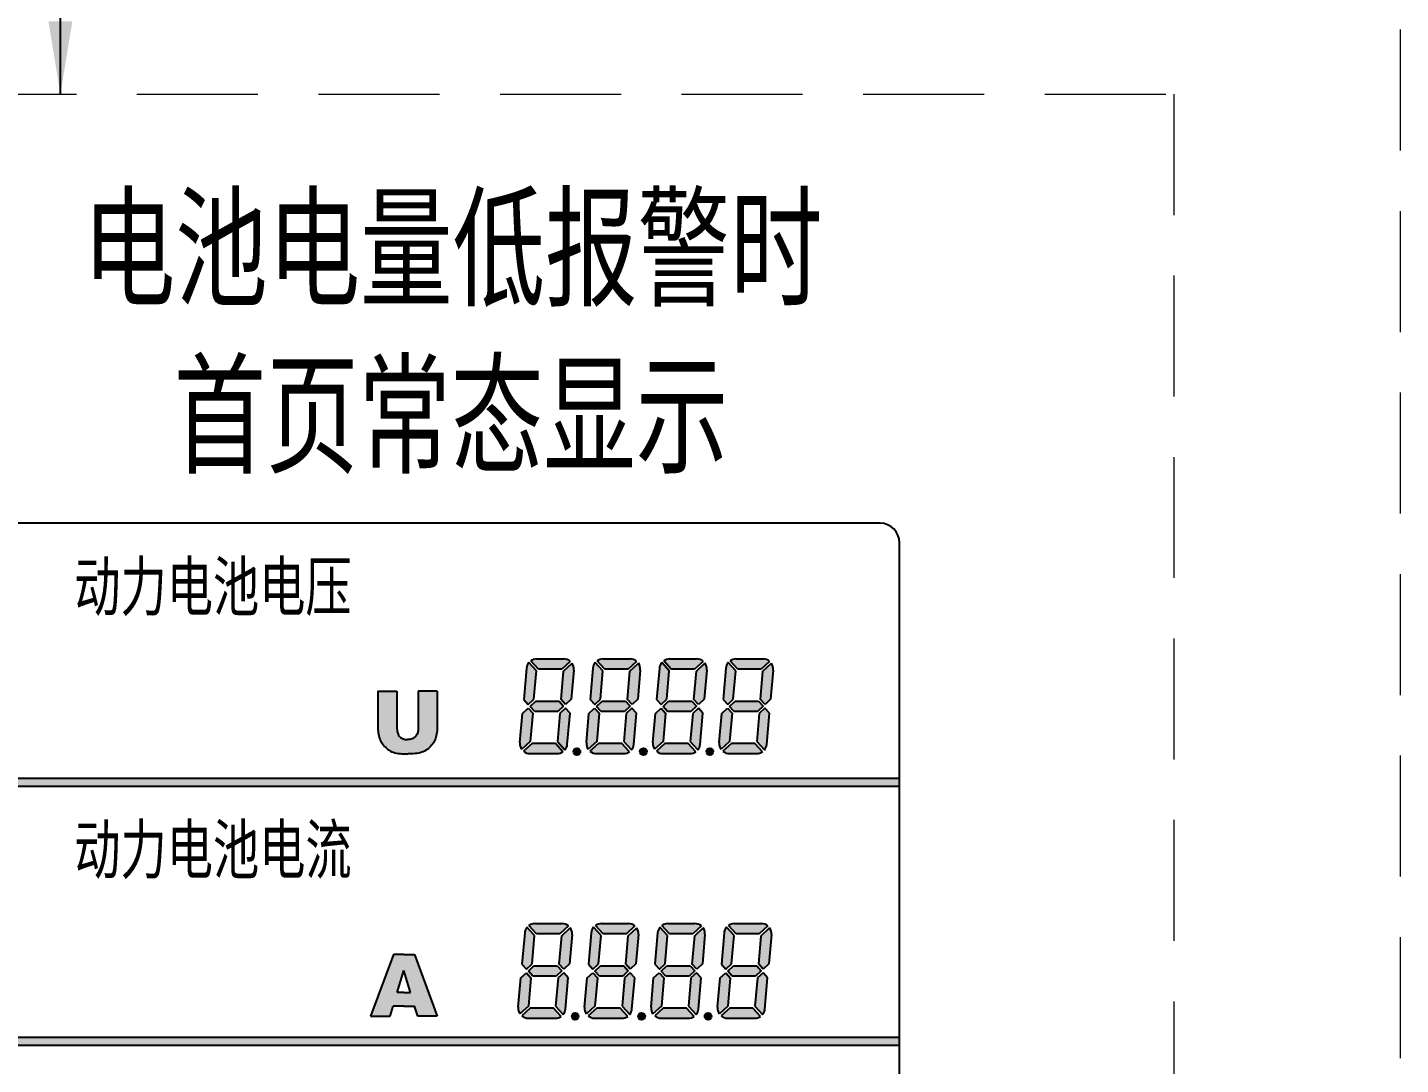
# Model space of a CAD drawing. Header units: millimetres. Extents: x 0 to 1188, y 0 to 840.
# Drawn here: x 927.2 to 984, y 364.5 to 407.3 of the extents above; entities that cross this region are included whole.
import ezdxf

# ---------------------------------------------------------------- set-up
doc = ezdxf.new("R2010")
doc.units = ezdxf.units.MM
doc.linetypes.add('DASHED', pattern=[0.75, 0.5, -0.25])
for name, color, linetype, lineweight in [('4虚线层', 6, 'DASHED', 20), ('7标注层', 4, 'Continuous', 20), ('细实线1', 7, 'Continuous', 15)]:
    doc.layers.add(name, color=color, linetype=linetype, lineweight=lineweight)
doc.layers.add('DWG', color=7, linetype='Continuous')
doc.layers.add('面膜', color=7, linetype='Continuous')
doc.styles.add('HZTXT1', font='', dxfattribs={"width": 0.7, "height": 5})
doc.styles.get("Standard").update_dxf_attribs({"font": ''})
doc.styles.get('HZTXT1').set_extended_font_data('楷体_GB2312')
doc.styles.get('Standard').set_extended_font_data('SimSun')
doc.dimstyles.new('TH_GBDIM', dxfattribs={"dimtxt": 3.5, "dimasz": 3, "dimexe": 1.5, "dimexo": 0, "dimgap": 1.5, "dimtad": 1, "dimdec": 1, "dimdsep": 46, "dimtxsty": 'Standard', "dimcen": 2.5, "dimse1": 1, "dimadec": 0, "dimazin": 0, "dimtfac": 0.714286, "dimtdec": 4, "dimtmove": 0, "dimatfit": 3, "dimfxl": 1, "dimtolj": 1, "dimarcsym": 0})

msp = doc.modelspace()

# ---------------------------------------------------------------- hatches: boundary and pattern name
h = msp.add_hatch(color=256)
edge = h.paths.add_edge_path()
edge.add_line((949.4533, 379.1932), (949.2209, 378.9802))
edge.add_line((949.2209, 378.9802), (949.1186, 377.811))
edge.add_line((949.1186, 377.811), (949.4338, 377.467))
edge.add_arc((949.112, 377.7355), 0.4191, 320.16226, 355)
edge.add_line((949.5295, 377.699), (949.6422, 378.9871))
edge.add_line((949.6422, 378.9871), (949.4533, 379.1932))
edge = h.paths.add_edge_path()
edge.add_line((947.9108, 379.1932), (948.0996, 378.9871))
edge.add_line((948.0996, 378.9871), (947.9973, 377.8179))
edge.add_line((947.9973, 377.8179), (947.6462, 377.4961))
edge.add_arc((947.9901, 377.7355), 0.4191, 175, 214.83774, ccw=False)
edge.add_line((947.5726, 377.772), (947.6783, 378.9802))
edge.add_line((947.6783, 378.9802), (947.9108, 379.1932))
h.paths.add_polyline_path([(947.9932, 379.2687), (948.2256, 379.4817), (949.189, 379.4817), (949.3778, 379.2756), (949.1454, 379.0626), (948.182, 379.0626)])
edge = h.paths.add_edge_path()
edge.add_line((949.3736, 380.7264), (949.7248, 381.0482))
edge.add_arc((949.3809, 380.8088), 0.4191, -5, 34.83774, ccw=False)
edge.add_line((949.7983, 380.7723), (949.6926, 379.5641))
edge.add_line((949.6926, 379.5641), (949.4602, 379.3511))
edge.add_line((949.4602, 379.3511), (949.2714, 379.5572))
edge.add_line((949.2714, 379.5572), (949.3736, 380.7264))
edge = h.paths.add_edge_path()
edge.add_line((948.3348, 380.8088), (948.0196, 381.1528))
edge.add_arc((948.259, 380.8088), 0.4191, 90, 124.83774, ccw=False)
edge.add_line((948.259, 381.2279), (949.3809, 381.2279))
edge.add_arc((949.3809, 380.8088), 0.4191, 50.16226, 90, ccw=False)
edge.add_line((949.6493, 381.1306), (949.2981, 380.8088))
edge.add_line((949.2981, 380.8088), (948.3348, 380.8088))
edge = h.paths.add_edge_path()
edge.add_arc((948.259, 380.8088), 0.4191, 140.16226, 175)
edge.add_line((947.8415, 380.8453), (947.7288, 379.5572))
edge.add_line((947.7288, 379.5572), (947.9177, 379.3511))
edge.add_line((947.9177, 379.3511), (948.1501, 379.5641))
edge.add_line((948.1501, 379.5641), (948.2524, 380.7333))
edge.add_line((948.2524, 380.7333), (947.9372, 381.0773))
edge = h.paths.add_edge_path()
edge.add_line((948.0728, 377.7355), (947.7217, 377.4137))
edge.add_arc((947.9901, 377.7355), 0.4191, 230.16226, 270)
edge.add_line((947.9901, 377.3164), (949.112, 377.3164))
edge.add_arc((949.112, 377.7355), 0.4191, 270, 304.83774)
edge.add_line((949.3514, 377.3915), (949.0362, 377.7355))
edge.add_line((949.0362, 377.7355), (948.0728, 377.7355))
h = msp.add_hatch(color=256)
edge = h.paths.add_edge_path()
edge.add_line((952.1992, 379.1932), (951.9668, 378.9802))
edge.add_line((951.9668, 378.9802), (951.8645, 377.811))
edge.add_line((951.8645, 377.811), (952.1797, 377.467))
edge.add_arc((951.8579, 377.7355), 0.4191, 320.16226, 355)
edge.add_line((952.2754, 377.699), (952.3881, 378.9871))
edge.add_line((952.3881, 378.9871), (952.1992, 379.1932))
edge = h.paths.add_edge_path()
edge.add_line((950.6567, 379.1932), (950.8456, 378.9871))
edge.add_line((950.8456, 378.9871), (950.7433, 377.8179))
edge.add_line((950.7433, 377.8179), (950.3921, 377.4961))
edge.add_arc((950.7361, 377.7355), 0.4191, 175, 214.83774, ccw=False)
edge.add_line((950.3186, 377.772), (950.4243, 378.9802))
edge.add_line((950.4243, 378.9802), (950.6567, 379.1932))
h.paths.add_polyline_path([(950.7391, 379.2687), (950.9716, 379.4817), (951.9349, 379.4817), (952.1237, 379.2756), (951.8913, 379.0626), (950.928, 379.0626)])
edge = h.paths.add_edge_path()
edge.add_line((952.1196, 380.7264), (952.4708, 381.0482))
edge.add_arc((952.1268, 380.8088), 0.4191, -5, 34.83774, ccw=False)
edge.add_line((952.5443, 380.7723), (952.4386, 379.5641))
edge.add_line((952.4386, 379.5641), (952.2061, 379.3511))
edge.add_line((952.2061, 379.3511), (952.0173, 379.5572))
edge.add_line((952.0173, 379.5572), (952.1196, 380.7264))
edge = h.paths.add_edge_path()
edge.add_line((951.0807, 380.8088), (950.7655, 381.1528))
edge.add_arc((951.005, 380.8088), 0.4191, 90, 124.83774, ccw=False)
edge.add_line((951.005, 381.2279), (952.1268, 381.2279))
edge.add_arc((952.1268, 380.8088), 0.4191, 50.16226, 90, ccw=False)
edge.add_line((952.3953, 381.1306), (952.0441, 380.8088))
edge.add_line((952.0441, 380.8088), (951.0807, 380.8088))
edge = h.paths.add_edge_path()
edge.add_arc((951.005, 380.8088), 0.4191, 140.16226, 175)
edge.add_line((950.5875, 380.8453), (950.4748, 379.5572))
edge.add_line((950.4748, 379.5572), (950.6636, 379.3511))
edge.add_line((950.6636, 379.3511), (950.8961, 379.5641))
edge.add_line((950.8961, 379.5641), (950.9983, 380.7333))
edge.add_line((950.9983, 380.7333), (950.6831, 381.0773))
edge = h.paths.add_edge_path()
edge.add_line((950.8188, 377.7355), (950.4676, 377.4137))
edge.add_arc((950.7361, 377.7355), 0.4191, 230.16226, 270)
edge.add_line((950.7361, 377.3164), (951.8579, 377.3164))
edge.add_arc((951.8579, 377.7355), 0.4191, 270, 304.83774)
edge.add_line((952.0973, 377.3915), (951.7821, 377.7355))
edge.add_line((951.7821, 377.7355), (950.8188, 377.7355))
h = msp.add_hatch(color=256)
edge = h.paths.add_edge_path()
edge.add_line((954.9452, 379.1932), (954.7127, 378.9802))
edge.add_line((954.7127, 378.9802), (954.6104, 377.811))
edge.add_line((954.6104, 377.811), (954.9256, 377.467))
edge.add_arc((954.6038, 377.7355), 0.4191, 320.16226, 355)
edge.add_line((955.0213, 377.699), (955.134, 378.9871))
edge.add_line((955.134, 378.9871), (954.9452, 379.1932))
edge = h.paths.add_edge_path()
edge.add_line((953.4027, 379.1932), (953.5915, 378.9871))
edge.add_line((953.5915, 378.9871), (953.4892, 377.8179))
edge.add_line((953.4892, 377.8179), (953.138, 377.4961))
edge.add_arc((953.482, 377.7355), 0.4191, 175, 214.83774, ccw=False)
edge.add_line((953.0645, 377.772), (953.1702, 378.9802))
edge.add_line((953.1702, 378.9802), (953.4027, 379.1932))
h.paths.add_polyline_path([(953.4851, 379.2687), (953.7175, 379.4817), (954.6808, 379.4817), (954.8697, 379.2756), (954.6372, 379.0626), (953.6739, 379.0626)])
edge = h.paths.add_edge_path()
edge.add_line((954.8655, 380.7264), (955.2167, 381.0482))
edge.add_arc((954.8727, 380.8088), 0.4191, -5, 34.83774, ccw=False)
edge.add_line((955.2902, 380.7723), (955.1845, 379.5641))
edge.add_line((955.1845, 379.5641), (954.9521, 379.3511))
edge.add_line((954.9521, 379.3511), (954.7632, 379.5572))
edge.add_line((954.7632, 379.5572), (954.8655, 380.7264))
edge = h.paths.add_edge_path()
edge.add_line((953.8267, 380.8088), (953.5115, 381.1528))
edge.add_arc((953.7509, 380.8088), 0.4191, 90, 124.83774, ccw=False)
edge.add_line((953.7509, 381.2279), (954.8727, 381.2279))
edge.add_arc((954.8727, 380.8088), 0.4191, 50.16226, 90, ccw=False)
edge.add_line((955.1412, 381.1306), (954.79, 380.8088))
edge.add_line((954.79, 380.8088), (953.8267, 380.8088))
edge = h.paths.add_edge_path()
edge.add_arc((953.7509, 380.8088), 0.4191, 140.16226, 175)
edge.add_line((953.3334, 380.8453), (953.2207, 379.5572))
edge.add_line((953.2207, 379.5572), (953.4095, 379.3511))
edge.add_line((953.4095, 379.3511), (953.642, 379.5641))
edge.add_line((953.642, 379.5641), (953.7443, 380.7333))
edge.add_line((953.7443, 380.7333), (953.4291, 381.0773))
edge = h.paths.add_edge_path()
edge.add_line((953.5647, 377.7355), (953.2135, 377.4137))
edge.add_arc((953.482, 377.7355), 0.4191, 230.16226, 270)
edge.add_line((953.482, 377.3164), (954.6038, 377.3164))
edge.add_arc((954.6038, 377.7355), 0.4191, 270, 304.83774)
edge.add_line((954.8432, 377.3915), (954.5281, 377.7355))
edge.add_line((954.5281, 377.7355), (953.5647, 377.7355))
h = msp.add_hatch(color=256)
edge = h.paths.add_edge_path()
edge.add_line((957.6911, 379.1932), (957.4587, 378.9802))
edge.add_line((957.4587, 378.9802), (957.3564, 377.811))
edge.add_line((957.3564, 377.811), (957.6716, 377.467))
edge.add_arc((957.3498, 377.7355), 0.4191, 320.16226, 355)
edge.add_line((957.7673, 377.699), (957.88, 378.9871))
edge.add_line((957.88, 378.9871), (957.6911, 379.1932))
edge = h.paths.add_edge_path()
edge.add_line((956.1486, 379.1932), (956.3374, 378.9871))
edge.add_line((956.3374, 378.9871), (956.2352, 377.8179))
edge.add_line((956.2352, 377.8179), (955.884, 377.4961))
edge.add_arc((956.2279, 377.7355), 0.4191, 175, 214.83774, ccw=False)
edge.add_line((955.8104, 377.772), (955.9162, 378.9802))
edge.add_line((955.9162, 378.9802), (956.1486, 379.1932))
h.paths.add_polyline_path([(956.231, 379.2687), (956.4634, 379.4817), (957.4268, 379.4817), (957.6156, 379.2756), (957.3832, 379.0626), (956.4198, 379.0626)])
edge = h.paths.add_edge_path()
edge.add_line((957.6115, 380.7264), (957.9626, 381.0482))
edge.add_arc((957.6187, 380.8088), 0.4191, -5, 34.83774, ccw=False)
edge.add_line((958.0362, 380.7723), (957.9305, 379.5641))
edge.add_line((957.9305, 379.5641), (957.698, 379.3511))
edge.add_line((957.698, 379.3511), (957.5092, 379.5572))
edge.add_line((957.5092, 379.5572), (957.6115, 380.7264))
edge = h.paths.add_edge_path()
edge.add_line((956.5726, 380.8088), (956.2574, 381.1528))
edge.add_arc((956.4968, 380.8088), 0.4191, 90, 124.83774, ccw=False)
edge.add_line((956.4968, 381.2279), (957.6187, 381.2279))
edge.add_arc((957.6187, 380.8088), 0.4191, 50.16226, 90, ccw=False)
edge.add_line((957.8871, 381.1306), (957.5359, 380.8088))
edge.add_line((957.5359, 380.8088), (956.5726, 380.8088))
edge = h.paths.add_edge_path()
edge.add_arc((956.4968, 380.8088), 0.4191, 140.16226, 175)
edge.add_line((956.0793, 380.8453), (955.9666, 379.5572))
edge.add_line((955.9666, 379.5572), (956.1555, 379.3511))
edge.add_line((956.1555, 379.3511), (956.3879, 379.5641))
edge.add_line((956.3879, 379.5641), (956.4902, 380.7333))
edge.add_line((956.4902, 380.7333), (956.175, 381.0773))
edge = h.paths.add_edge_path()
edge.add_line((956.3107, 377.7355), (955.9595, 377.4137))
edge.add_arc((956.2279, 377.7355), 0.4191, 230.16226, 270)
edge.add_line((956.2279, 377.3164), (957.3498, 377.3164))
edge.add_arc((957.3498, 377.7355), 0.4191, 270, 304.83774)
edge.add_line((957.5892, 377.3915), (957.274, 377.7355))
edge.add_line((957.274, 377.7355), (956.3107, 377.7355))
h = msp.add_hatch(color=256)
edge = h.paths.add_edge_path()
edge.add_spline(control_points=[(942.9315, 377.301), (942.9825, 377.3026), (943.1374, 377.3073), (943.3776, 377.3243), (943.6417, 377.4085), (943.8417, 377.5662), (944.0146, 377.7522), (944.1079, 377.9937), (944.1498, 378.2047), (944.156, 378.3354), (944.1581, 378.379)], knot_values=[0, 0, 0, 0, 0.2394624, 0.7263638, 1.1260961, 1.514994, 1.9082721, 2.3004904, 2.7085773, 2.9133336, 2.9133336, 2.9133336, 2.9133336], degree=3, periodic=0)
edge.add_line((944.1581, 378.379), (944.1581, 379.9036))
edge.add_line((944.1581, 379.9036), (943.369, 379.9036))
edge.add_line((943.369, 379.9036), (943.369, 378.3428))
edge.add_spline(control_points=[(943.369, 378.3428), (943.3658, 378.2959), (943.3585, 378.1883), (943.2935, 378.0386), (943.1773, 377.9496), (943.0733, 377.9156), (942.9964, 377.8966), (942.9495, 377.8953), (942.9315, 377.8948)], knot_values=[0, 0, 0, 0, 0.2202608, 0.5048672, 0.7324257, 0.8821197, 1.0168253, 1.1013593, 1.1013593, 1.1013593, 1.1013593], degree=3, periodic=0)
edge.add_spline(control_points=[(942.9315, 377.8948), (942.9134, 377.8953), (942.8666, 377.8966), (942.7897, 377.9156), (942.6856, 377.9496), (942.5694, 378.0386), (942.5045, 378.1883), (942.4972, 378.2959), (942.494, 378.3428)], knot_values=[0, 0, 0, 0, 0.084534, 0.2192396, 0.3689335, 0.5964921, 0.8810984, 1.1013593, 1.1013593, 1.1013593, 1.1013593], degree=3, periodic=0)
edge.add_line((942.494, 378.3428), (942.494, 379.9036))
edge.add_line((942.494, 379.9036), (941.7048, 379.9036))
edge.add_line((941.7048, 379.9036), (941.7048, 378.379))
edge.add_spline(control_points=[(941.7048, 378.379), (941.7069, 378.3354), (941.7131, 378.2047), (941.755, 377.9937), (941.8484, 377.7522), (942.0213, 377.5662), (942.2213, 377.4085), (942.4854, 377.3243), (942.7256, 377.3073), (942.8804, 377.3026), (942.9315, 377.301)], knot_values=[0, 0, 0, 0, 0.2047563, 0.6128432, 1.0050615, 1.3983396, 1.7872374, 2.1869698, 2.6738712, 2.9133336, 2.9133336, 2.9133336, 2.9133336], degree=3, periodic=0)
for points in [[(950.0668, 377.398, 1), (949.7863, 377.398, 1)], [(952.8127, 377.398, 1), (952.5323, 377.398, 1)], [(955.5587, 377.398, 1), (955.2782, 377.398, 1)], [(949.9942, 366.4625, 1), (949.7137, 366.4625, 1)], [(952.7401, 366.4625, 1), (952.4596, 366.4625, 1)], [(955.486, 366.4625, 1), (955.2056, 366.4625, 1)]]:
    msp.add_hatch(color=256).paths.add_polyline_path(points)
h = msp.add_hatch(color=256)
h.paths.add_polyline_path([(963.2526, 376.299), (924.8846, 376.299), (924.8846, 375.9701), (963.2526, 375.9701)])
h.paths.add_polyline_path([(963.2526, 365.596), (924.8846, 365.596), (924.8846, 365.2671), (963.2526, 365.2671)])
h = msp.add_hatch(color=256)
edge = h.paths.add_edge_path()
edge.add_line((949.3807, 368.2576), (949.1483, 368.0446))
edge.add_line((949.1483, 368.0446), (949.046, 366.8754))
edge.add_line((949.046, 366.8754), (949.3612, 366.5314))
edge.add_arc((949.0394, 366.7999), 0.4191, 320.16226, 355)
edge.add_line((949.4568, 366.7634), (949.5695, 368.0515))
edge.add_line((949.5695, 368.0515), (949.3807, 368.2576))
edge = h.paths.add_edge_path()
edge.add_line((947.8382, 368.2576), (948.027, 368.0515))
edge.add_line((948.027, 368.0515), (947.9247, 366.8823))
edge.add_line((947.9247, 366.8823), (947.5735, 366.5605))
edge.add_arc((947.9175, 366.7999), 0.4191, 175, 214.83774, ccw=False)
edge.add_line((947.5, 366.8364), (947.6057, 368.0446))
edge.add_line((947.6057, 368.0446), (947.8382, 368.2576))
h.paths.add_polyline_path([(947.9206, 368.3331), (948.153, 368.5461), (949.1163, 368.5461), (949.3052, 368.34), (949.0728, 368.127), (948.1094, 368.127)])
edge = h.paths.add_edge_path()
edge.add_line((949.301, 369.7908), (949.6522, 370.1126))
edge.add_arc((949.3082, 369.8732), 0.4191, -5, 34.83774, ccw=False)
edge.add_line((949.7257, 369.8367), (949.62, 368.6285))
edge.add_line((949.62, 368.6285), (949.3876, 368.4155))
edge.add_line((949.3876, 368.4155), (949.1987, 368.6216))
edge.add_line((949.1987, 368.6216), (949.301, 369.7908))
edge = h.paths.add_edge_path()
edge.add_line((948.2622, 369.8732), (947.947, 370.2172))
edge.add_arc((948.1864, 369.8732), 0.4191, 90, 124.83774, ccw=False)
edge.add_line((948.1864, 370.2923), (949.3082, 370.2923))
edge.add_arc((949.3082, 369.8732), 0.4191, 50.16226, 90, ccw=False)
edge.add_line((949.5767, 370.195), (949.2255, 369.8732))
edge.add_line((949.2255, 369.8732), (948.2622, 369.8732))
edge = h.paths.add_edge_path()
edge.add_arc((948.1864, 369.8732), 0.4191, 140.16226, 175)
edge.add_line((947.7689, 369.9098), (947.6562, 368.6216))
edge.add_line((947.6562, 368.6216), (947.8451, 368.4155))
edge.add_line((947.8451, 368.4155), (948.0775, 368.6285))
edge.add_line((948.0775, 368.6285), (948.1798, 369.7977))
edge.add_line((948.1798, 369.7977), (947.8646, 370.1417))
edge = h.paths.add_edge_path()
edge.add_line((948.0002, 366.7999), (947.649, 366.4781))
edge.add_arc((947.9175, 366.7999), 0.4191, 230.16226, 270)
edge.add_line((947.9175, 366.3808), (949.0394, 366.3808))
edge.add_arc((949.0394, 366.7999), 0.4191, 270, 304.83774)
edge.add_line((949.2788, 366.4559), (948.9636, 366.7999))
edge.add_line((948.9636, 366.7999), (948.0002, 366.7999))
h = msp.add_hatch(color=256)
edge = h.paths.add_edge_path()
edge.add_line((952.1266, 368.2576), (951.8942, 368.0446))
edge.add_line((951.8942, 368.0446), (951.7919, 366.8754))
edge.add_line((951.7919, 366.8754), (952.1071, 366.5314))
edge.add_arc((951.7853, 366.7999), 0.4191, 320.16226, 355)
edge.add_line((952.2028, 366.7634), (952.3155, 368.0515))
edge.add_line((952.3155, 368.0515), (952.1266, 368.2576))
edge = h.paths.add_edge_path()
edge.add_line((950.5841, 368.2576), (950.773, 368.0515))
edge.add_line((950.773, 368.0515), (950.6707, 366.8823))
edge.add_line((950.6707, 366.8823), (950.3195, 366.5605))
edge.add_arc((950.6635, 366.7999), 0.4191, 175, 214.83774, ccw=False)
edge.add_line((950.246, 366.8364), (950.3517, 368.0446))
edge.add_line((950.3517, 368.0446), (950.5841, 368.2576))
h.paths.add_polyline_path([(950.6665, 368.3331), (950.8989, 368.5461), (951.8623, 368.5461), (952.0511, 368.34), (951.8187, 368.127), (950.8554, 368.127)])
edge = h.paths.add_edge_path()
edge.add_line((952.047, 369.7908), (952.3981, 370.1126))
edge.add_arc((952.0542, 369.8732), 0.4191, -5, 34.83774, ccw=False)
edge.add_line((952.4717, 369.8367), (952.366, 368.6285))
edge.add_line((952.366, 368.6285), (952.1335, 368.4155))
edge.add_line((952.1335, 368.4155), (951.9447, 368.6216))
edge.add_line((951.9447, 368.6216), (952.047, 369.7908))
edge = h.paths.add_edge_path()
edge.add_line((951.0081, 369.8732), (950.6929, 370.2172))
edge.add_arc((950.9323, 369.8732), 0.4191, 90, 124.83774, ccw=False)
edge.add_line((950.9323, 370.2923), (952.0542, 370.2923))
edge.add_arc((952.0542, 369.8732), 0.4191, 50.16226, 90, ccw=False)
edge.add_line((952.3226, 370.195), (951.9715, 369.8732))
edge.add_line((951.9715, 369.8732), (951.0081, 369.8732))
edge = h.paths.add_edge_path()
edge.add_arc((950.9323, 369.8732), 0.4191, 140.16226, 175)
edge.add_line((950.5148, 369.9098), (950.4021, 368.6216))
edge.add_line((950.4021, 368.6216), (950.591, 368.4155))
edge.add_line((950.591, 368.4155), (950.8234, 368.6285))
edge.add_line((950.8234, 368.6285), (950.9257, 369.7977))
edge.add_line((950.9257, 369.7977), (950.6105, 370.1417))
edge = h.paths.add_edge_path()
edge.add_line((950.7462, 366.7999), (950.395, 366.4781))
edge.add_arc((950.6635, 366.7999), 0.4191, 230.16226, 270)
edge.add_line((950.6635, 366.3808), (951.7853, 366.3808))
edge.add_arc((951.7853, 366.7999), 0.4191, 270, 304.83774)
edge.add_line((952.0247, 366.4559), (951.7095, 366.7999))
edge.add_line((951.7095, 366.7999), (950.7462, 366.7999))
h = msp.add_hatch(color=256)
edge = h.paths.add_edge_path()
edge.add_line((954.8726, 368.2576), (954.6401, 368.0446))
edge.add_line((954.6401, 368.0446), (954.5378, 366.8754))
edge.add_line((954.5378, 366.8754), (954.853, 366.5314))
edge.add_arc((954.5312, 366.7999), 0.4191, 320.16226, 355)
edge.add_line((954.9487, 366.7634), (955.0614, 368.0515))
edge.add_line((955.0614, 368.0515), (954.8726, 368.2576))
edge = h.paths.add_edge_path()
edge.add_line((953.33, 368.2576), (953.5189, 368.0515))
edge.add_line((953.5189, 368.0515), (953.4166, 366.8823))
edge.add_line((953.4166, 366.8823), (953.0654, 366.5605))
edge.add_arc((953.4094, 366.7999), 0.4191, 175, 214.83774, ccw=False)
edge.add_line((952.9919, 366.8364), (953.0976, 368.0446))
edge.add_line((953.0976, 368.0446), (953.33, 368.2576))
h.paths.add_polyline_path([(953.4124, 368.3331), (953.6449, 368.5461), (954.6082, 368.5461), (954.7971, 368.34), (954.5646, 368.127), (953.6013, 368.127)])
edge = h.paths.add_edge_path()
edge.add_line((954.7929, 369.7908), (955.1441, 370.1126))
edge.add_arc((954.8001, 369.8732), 0.4191, -5, 34.83774, ccw=False)
edge.add_line((955.2176, 369.8367), (955.1119, 368.6285))
edge.add_line((955.1119, 368.6285), (954.8795, 368.4155))
edge.add_line((954.8795, 368.4155), (954.6906, 368.6216))
edge.add_line((954.6906, 368.6216), (954.7929, 369.7908))
edge = h.paths.add_edge_path()
edge.add_line((953.7541, 369.8732), (953.4389, 370.2172))
edge.add_arc((953.6783, 369.8732), 0.4191, 90, 124.83774, ccw=False)
edge.add_line((953.6783, 370.2923), (954.8001, 370.2923))
edge.add_arc((954.8001, 369.8732), 0.4191, 50.16226, 90, ccw=False)
edge.add_line((955.0686, 370.195), (954.7174, 369.8732))
edge.add_line((954.7174, 369.8732), (953.7541, 369.8732))
edge = h.paths.add_edge_path()
edge.add_arc((953.6783, 369.8732), 0.4191, 140.16226, 175)
edge.add_line((953.2608, 369.9098), (953.1481, 368.6216))
edge.add_line((953.1481, 368.6216), (953.3369, 368.4155))
edge.add_line((953.3369, 368.4155), (953.5694, 368.6285))
edge.add_line((953.5694, 368.6285), (953.6717, 369.7977))
edge.add_line((953.6717, 369.7977), (953.3565, 370.1417))
edge = h.paths.add_edge_path()
edge.add_line((953.4921, 366.7999), (953.1409, 366.4781))
edge.add_arc((953.4094, 366.7999), 0.4191, 230.16226, 270)
edge.add_line((953.4094, 366.3808), (954.5312, 366.3808))
edge.add_arc((954.5312, 366.7999), 0.4191, 270, 304.83774)
edge.add_line((954.7706, 366.4559), (954.4554, 366.7999))
edge.add_line((954.4554, 366.7999), (953.4921, 366.7999))
h = msp.add_hatch(color=256)
edge = h.paths.add_edge_path()
edge.add_line((957.6185, 368.2576), (957.3861, 368.0446))
edge.add_line((957.3861, 368.0446), (957.2838, 366.8754))
edge.add_line((957.2838, 366.8754), (957.599, 366.5314))
edge.add_arc((957.2772, 366.7999), 0.4191, 320.16226, 355)
edge.add_line((957.6947, 366.7634), (957.8074, 368.0515))
edge.add_line((957.8074, 368.0515), (957.6185, 368.2576))
edge = h.paths.add_edge_path()
edge.add_line((956.076, 368.2576), (956.2648, 368.0515))
edge.add_line((956.2648, 368.0515), (956.1625, 366.8823))
edge.add_line((956.1625, 366.8823), (955.8113, 366.5605))
edge.add_arc((956.1553, 366.7999), 0.4191, 175, 214.83774, ccw=False)
edge.add_line((955.7378, 366.8364), (955.8435, 368.0446))
edge.add_line((955.8435, 368.0446), (956.076, 368.2576))
h.paths.add_polyline_path([(956.1584, 368.3331), (956.3908, 368.5461), (957.3541, 368.5461), (957.543, 368.34), (957.3106, 368.127), (956.3472, 368.127)])
edge = h.paths.add_edge_path()
edge.add_line((957.5388, 369.7908), (957.89, 370.1126))
edge.add_arc((957.546, 369.8732), 0.4191, -5, 34.83774, ccw=False)
edge.add_line((957.9635, 369.8367), (957.8578, 368.6285))
edge.add_line((957.8578, 368.6285), (957.6254, 368.4155))
edge.add_line((957.6254, 368.4155), (957.4365, 368.6216))
edge.add_line((957.4365, 368.6216), (957.5388, 369.7908))
edge = h.paths.add_edge_path()
edge.add_line((956.5, 369.8732), (956.1848, 370.2172))
edge.add_arc((956.4242, 369.8732), 0.4191, 90, 124.83774, ccw=False)
edge.add_line((956.4242, 370.2923), (957.546, 370.2923))
edge.add_arc((957.546, 369.8732), 0.4191, 50.16226, 90, ccw=False)
edge.add_line((957.8145, 370.195), (957.4633, 369.8732))
edge.add_line((957.4633, 369.8732), (956.5, 369.8732))
edge = h.paths.add_edge_path()
edge.add_arc((956.4242, 369.8732), 0.4191, 140.16226, 175)
edge.add_line((956.0067, 369.9098), (955.894, 368.6216))
edge.add_line((955.894, 368.6216), (956.0829, 368.4155))
edge.add_line((956.0829, 368.4155), (956.3153, 368.6285))
edge.add_line((956.3153, 368.6285), (956.4176, 369.7977))
edge.add_line((956.4176, 369.7977), (956.1024, 370.1417))
edge = h.paths.add_edge_path()
edge.add_line((956.238, 366.7999), (955.8869, 366.4781))
edge.add_arc((956.1553, 366.7999), 0.4191, 230.16226, 270)
edge.add_line((956.1553, 366.3808), (957.2772, 366.3808))
edge.add_arc((957.2772, 366.7999), 0.4191, 270, 304.83774)
edge.add_line((957.5166, 366.4559), (957.2014, 366.7999))
edge.add_line((957.2014, 366.7999), (956.238, 366.7999))
h = msp.add_hatch(color=256)
h.paths.add_polyline_path([(943.2137, 369.017), (942.7808, 369.017), (942.3478, 369.017), (941.4034, 366.4612), (942.2119, 366.4612), (942.3384, 366.8826), (942.7808, 366.8826), (943.2232, 366.8826), (943.3496, 366.4612), (944.1581, 366.4612)])
h.paths.add_polyline_path([(943.0562, 367.4391), (942.7808, 367.4391), (942.5053, 367.4391), (942.7808, 368.3573)], flags=16)

# ---------------------------------------------------------------- linework, layer by layer
for p, q in [((941.7048, 379.9036), (942.494, 379.9036)), ((941.7048, 379.9036), (941.7048, 378.379)), ((942.494, 379.9036), (942.494, 378.3428)), ((944.1581, 379.9036), (943.369, 379.9036)), ((943.369, 379.9036), (943.369, 378.3428)), ((944.1581, 379.9036), (944.1581, 378.379)), ((924.8846, 376.299), (963.2526, 376.299)), ((924.8846, 375.9701), (963.2526, 375.9701)), ((942.3478, 369.017), (941.4034, 366.4612)), ((942.7808, 369.017), (942.3478, 369.017)), ((942.7808, 369.017), (943.2137, 369.017)), ((943.2137, 369.017), (944.1581, 366.4612)), ((942.5053, 367.4391), (942.7808, 368.3573)), ((943.0562, 367.4391), (942.7808, 368.3573)), ((942.7808, 367.4391), (942.5053, 367.4391)), ((942.7808, 367.4391), (943.0562, 367.4391)), ((941.4034, 366.4612), (942.2119, 366.4612)), ((942.2119, 366.4612), (942.3384, 366.8826)), ((942.7808, 366.8826), (942.3384, 366.8826)), ((942.7808, 366.8826), (943.2232, 366.8826)), ((943.3496, 366.4612), (943.2232, 366.8826)), ((944.1581, 366.4612), (943.3496, 366.4612)), ((924.8846, 365.596), (963.2526, 365.596)), ((924.8846, 365.596), (963.2526, 365.596)), ((924.8846, 365.2671), (963.2526, 365.2671))]:
    msp.add_line(p, q)
for points in [[(941.7048, 378.379), (941.7132, 378.2483), (941.7633, 377.9919), (941.8618, 377.761), (942.0263, 377.5705), (942.2267, 377.4229), (942.4684, 377.3392), (942.7783, 377.3064), (942.9315, 377.301)], [(944.1581, 378.379), (944.1497, 378.2483), (944.0997, 377.9919), (944.0011, 377.761), (943.8367, 377.5705), (943.6363, 377.4229), (943.3945, 377.3392), (943.0846, 377.3064), (942.9315, 377.301)], [(942.494, 378.3428), (942.5107, 378.2028), (942.5882, 378.038), (942.7031, 377.9485), (942.7931, 377.9158), (942.8775, 377.8978), (942.9315, 377.8948)], [(943.369, 378.3428), (943.3523, 378.2028), (943.2747, 378.038), (943.1599, 377.9485), (943.0698, 377.9158), (942.9855, 377.8978), (942.9315, 377.8948)]]:
    msp.add_spline(points, degree=3)
at = {"layer": '4虚线层', "ltscale": 10}
for p, q in [((983.9534, 259.7357), (983.9534, 530.1702)), ((789.2516, 404.5746), (974.5811, 404.5746)), ((974.5811, 404.5746), (974.5811, 281.8769))]:
    msp.add_line(p, q, dxfattribs=at)
at = {"layer": 'DWG'}
for p, q in [((948.259, 381.2279), (949.3809, 381.2279)), ((951.005, 381.2279), (952.1268, 381.2279)), ((953.7509, 381.2279), (954.8727, 381.2279)), ((956.4968, 381.2279), (957.6187, 381.2279)), ((947.8415, 380.8453), (947.7288, 379.5572)), ((948.2524, 380.7333), (947.9372, 381.0773)), ((948.3348, 380.8088), (948.0196, 381.1528)), ((948.1501, 379.5641), (948.2524, 380.7333)), ((949.2981, 380.8088), (948.3348, 380.8088)), ((949.2714, 379.5572), (949.3736, 380.7264)), ((949.6493, 381.1306), (949.2981, 380.8088)), ((949.3736, 380.7264), (949.7248, 381.0482)), ((949.7983, 380.7723), (949.6926, 379.5641)), ((950.5875, 380.8453), (950.4748, 379.5572)), ((950.9983, 380.7333), (950.6831, 381.0773)), ((951.0807, 380.8088), (950.7655, 381.1528)), ((950.8961, 379.5641), (950.9983, 380.7333)), ((952.0441, 380.8088), (951.0807, 380.8088)), ((952.0173, 379.5572), (952.1196, 380.7264)), ((952.3953, 381.1306), (952.0441, 380.8088)), ((952.1196, 380.7264), (952.4708, 381.0482)), ((952.5443, 380.7723), (952.4386, 379.5641)), ((953.3334, 380.8453), (953.2207, 379.5572)), ((953.7443, 380.7333), (953.4291, 381.0773)), ((953.8267, 380.8088), (953.5115, 381.1528)), ((953.642, 379.5641), (953.7443, 380.7333)), ((954.79, 380.8088), (953.8267, 380.8088)), ((954.7632, 379.5572), (954.8655, 380.7264)), ((955.1412, 381.1306), (954.79, 380.8088)), ((954.8655, 380.7264), (955.2167, 381.0482)), ((955.2902, 380.7723), (955.1845, 379.5641)), ((956.0793, 380.8453), (955.9666, 379.5572)), ((956.4902, 380.7333), (956.175, 381.0773)), ((956.5726, 380.8088), (956.2574, 381.1528)), ((956.3879, 379.5641), (956.4902, 380.7333)), ((957.5359, 380.8088), (956.5726, 380.8088)), ((957.5092, 379.5572), (957.6115, 380.7264)), ((957.8871, 381.1306), (957.5359, 380.8088)), ((957.6115, 380.7264), (957.9626, 381.0482)), ((958.0362, 380.7723), (957.9305, 379.5641)), ((947.7288, 379.5572), (947.9177, 379.3511)), ((947.9177, 379.3511), (948.1501, 379.5641)), ((949.4602, 379.3511), (949.2714, 379.5572)), ((949.6926, 379.5641), (949.4602, 379.3511)), ((950.4748, 379.5572), (950.6636, 379.3511)), ((950.6636, 379.3511), (950.8961, 379.5641)), ((952.2061, 379.3511), (952.0173, 379.5572)), ((952.4386, 379.5641), (952.2061, 379.3511)), ((953.2207, 379.5572), (953.4095, 379.3511)), ((953.4095, 379.3511), (953.642, 379.5641)), ((954.9521, 379.3511), (954.7632, 379.5572)), ((955.1845, 379.5641), (954.9521, 379.3511)), ((955.9666, 379.5572), (956.1555, 379.3511)), ((956.1555, 379.3511), (956.3879, 379.5641)), ((957.698, 379.3511), (957.5092, 379.5572)), ((957.9305, 379.5641), (957.698, 379.3511)), ((947.5726, 377.772), (947.6783, 378.9802)), ((947.6783, 378.9802), (947.9108, 379.1932)), ((947.9108, 379.1932), (948.0996, 378.9871)), ((947.9932, 379.2687), (948.2256, 379.4817)), ((948.182, 379.0626), (947.9932, 379.2687)), ((948.0996, 378.9871), (947.9973, 377.8179)), ((949.1454, 379.0626), (948.182, 379.0626)), ((948.2256, 379.4817), (949.189, 379.4817)), ((949.2209, 378.9802), (949.1186, 377.811)), ((949.3778, 379.2756), (949.1454, 379.0626)), ((949.189, 379.4817), (949.3778, 379.2756)), ((949.4533, 379.1932), (949.2209, 378.9802)), ((949.6422, 378.9871), (949.4533, 379.1932)), ((949.5295, 377.699), (949.6422, 378.9871)), ((950.3186, 377.772), (950.4243, 378.9802)), ((950.4243, 378.9802), (950.6567, 379.1932)), ((950.6567, 379.1932), (950.8456, 378.9871)), ((950.7391, 379.2687), (950.9716, 379.4817)), ((950.928, 379.0626), (950.7391, 379.2687)), ((950.8456, 378.9871), (950.7433, 377.8179)), ((951.8913, 379.0626), (950.928, 379.0626)), ((950.9716, 379.4817), (951.9349, 379.4817)), ((951.9668, 378.9802), (951.8645, 377.811)), ((952.1237, 379.2756), (951.8913, 379.0626)), ((951.9349, 379.4817), (952.1237, 379.2756)), ((952.1992, 379.1932), (951.9668, 378.9802)), ((952.3881, 378.9871), (952.1992, 379.1932)), ((952.2754, 377.699), (952.3881, 378.9871)), ((953.0645, 377.772), (953.1702, 378.9802)), ((953.1702, 378.9802), (953.4027, 379.1932)), ((953.4027, 379.1932), (953.5915, 378.9871)), ((953.4851, 379.2687), (953.7175, 379.4817)), ((953.6739, 379.0626), (953.4851, 379.2687)), ((953.5915, 378.9871), (953.4892, 377.8179)), ((954.6372, 379.0626), (953.6739, 379.0626)), ((953.7175, 379.4817), (954.6808, 379.4817)), ((954.7127, 378.9802), (954.6104, 377.811)), ((954.8697, 379.2756), (954.6372, 379.0626)), ((954.6808, 379.4817), (954.8697, 379.2756)), ((954.9452, 379.1932), (954.7127, 378.9802)), ((955.134, 378.9871), (954.9452, 379.1932)), ((955.0213, 377.699), (955.134, 378.9871)), ((955.8104, 377.772), (955.9162, 378.9802)), ((955.9162, 378.9802), (956.1486, 379.1932)), ((956.1486, 379.1932), (956.3374, 378.9871)), ((956.231, 379.2687), (956.4634, 379.4817)), ((956.4198, 379.0626), (956.231, 379.2687)), ((956.3374, 378.9871), (956.2352, 377.8179)), ((957.3832, 379.0626), (956.4198, 379.0626)), ((956.4634, 379.4817), (957.4268, 379.4817)), ((957.4587, 378.9802), (957.3564, 377.811)), ((957.6156, 379.2756), (957.3832, 379.0626)), ((957.4268, 379.4817), (957.6156, 379.2756)), ((957.6911, 379.1932), (957.4587, 378.9802)), ((957.88, 378.9871), (957.6911, 379.1932)), ((957.7673, 377.699), (957.88, 378.9871)), ((947.9973, 377.8179), (947.6462, 377.4961)), ((949.1186, 377.811), (949.4338, 377.467)), ((950.7433, 377.8179), (950.3921, 377.4961)), ((951.8645, 377.811), (952.1797, 377.467)), ((953.4892, 377.8179), (953.138, 377.4961)), ((954.6104, 377.811), (954.9256, 377.467)), ((956.2352, 377.8179), (955.884, 377.4961)), ((957.3564, 377.811), (957.6716, 377.467)), ((948.0728, 377.7355), (947.7217, 377.4137)), ((947.9901, 377.3164), (949.112, 377.3164)), ((949.0362, 377.7355), (948.0728, 377.7355)), ((949.3514, 377.3915), (949.0362, 377.7355)), ((950.8188, 377.7355), (950.4676, 377.4137)), ((950.7361, 377.3164), (951.8579, 377.3164)), ((951.7821, 377.7355), (950.8188, 377.7355)), ((952.0973, 377.3915), (951.7821, 377.7355)), ((953.5647, 377.7355), (953.2135, 377.4137)), ((953.482, 377.3164), (954.6038, 377.3164)), ((954.5281, 377.7355), (953.5647, 377.7355)), ((954.8432, 377.3915), (954.5281, 377.7355)), ((956.3107, 377.7355), (955.9595, 377.4137)), ((956.2279, 377.3164), (957.3498, 377.3164)), ((957.274, 377.7355), (956.3107, 377.7355)), ((957.5892, 377.3915), (957.274, 377.7355)), ((947.7689, 369.9098), (947.6562, 368.6216)), ((948.1798, 369.7977), (947.8646, 370.1417)), ((948.2622, 369.8732), (947.947, 370.2172)), ((948.1864, 370.2923), (949.3082, 370.2923)), ((949.2255, 369.8732), (948.2622, 369.8732)), ((949.5767, 370.195), (949.2255, 369.8732)), ((949.301, 369.7908), (949.6522, 370.1126)), ((950.5148, 369.9098), (950.4021, 368.6216)), ((950.9257, 369.7977), (950.6105, 370.1417)), ((951.0081, 369.8732), (950.6929, 370.2172)), ((950.9323, 370.2923), (952.0542, 370.2923)), ((951.9715, 369.8732), (951.0081, 369.8732)), ((952.3226, 370.195), (951.9715, 369.8732)), ((952.047, 369.7908), (952.3981, 370.1126)), ((953.2608, 369.9098), (953.1481, 368.6216)), ((953.6717, 369.7977), (953.3565, 370.1417)), ((953.7541, 369.8732), (953.4389, 370.2172)), ((953.6783, 370.2923), (954.8001, 370.2923)), ((954.7174, 369.8732), (953.7541, 369.8732)), ((955.0686, 370.195), (954.7174, 369.8732)), ((954.7929, 369.7908), (955.1441, 370.1126)), ((956.0067, 369.9098), (955.894, 368.6216)), ((956.4176, 369.7977), (956.1024, 370.1417)), ((956.5, 369.8732), (956.1848, 370.2172)), ((956.4242, 370.2923), (957.546, 370.2923)), ((957.4633, 369.8732), (956.5, 369.8732)), ((957.8145, 370.195), (957.4633, 369.8732)), ((957.5388, 369.7908), (957.89, 370.1126)), ((948.0775, 368.6285), (948.1798, 369.7977)), ((949.1987, 368.6216), (949.301, 369.7908)), ((949.7257, 369.8367), (949.62, 368.6285)), ((950.8234, 368.6285), (950.9257, 369.7977)), ((951.9447, 368.6216), (952.047, 369.7908)), ((952.4717, 369.8367), (952.366, 368.6285)), ((953.5694, 368.6285), (953.6717, 369.7977)), ((954.6906, 368.6216), (954.7929, 369.7908)), ((955.2176, 369.8367), (955.1119, 368.6285)), ((956.3153, 368.6285), (956.4176, 369.7977)), ((957.4365, 368.6216), (957.5388, 369.7908)), ((957.9635, 369.8367), (957.8578, 368.6285)), ((947.6057, 368.0446), (947.8382, 368.2576)), ((947.6562, 368.6216), (947.8451, 368.4155)), ((947.8382, 368.2576), (948.027, 368.0515)), ((947.8451, 368.4155), (948.0775, 368.6285)), ((947.9206, 368.3331), (948.153, 368.5461)), ((948.1094, 368.127), (947.9206, 368.3331)), ((948.153, 368.5461), (949.1163, 368.5461)), ((949.3052, 368.34), (949.0728, 368.127)), ((949.1163, 368.5461), (949.3052, 368.34)), ((949.3807, 368.2576), (949.1483, 368.0446)), ((949.3876, 368.4155), (949.1987, 368.6216)), ((949.5695, 368.0515), (949.3807, 368.2576)), ((949.62, 368.6285), (949.3876, 368.4155)), ((950.3517, 368.0446), (950.5841, 368.2576)), ((950.4021, 368.6216), (950.591, 368.4155)), ((950.5841, 368.2576), (950.773, 368.0515)), ((950.591, 368.4155), (950.8234, 368.6285)), ((950.6665, 368.3331), (950.8989, 368.5461)), ((950.8554, 368.127), (950.6665, 368.3331)), ((950.8989, 368.5461), (951.8623, 368.5461)), ((952.0511, 368.34), (951.8187, 368.127)), ((951.8623, 368.5461), (952.0511, 368.34)), ((952.1266, 368.2576), (951.8942, 368.0446)), ((952.1335, 368.4155), (951.9447, 368.6216)), ((952.3155, 368.0515), (952.1266, 368.2576)), ((952.366, 368.6285), (952.1335, 368.4155)), ((953.0976, 368.0446), (953.33, 368.2576)), ((953.1481, 368.6216), (953.3369, 368.4155)), ((953.33, 368.2576), (953.5189, 368.0515)), ((953.3369, 368.4155), (953.5694, 368.6285)), ((953.4124, 368.3331), (953.6449, 368.5461)), ((953.6013, 368.127), (953.4124, 368.3331)), ((953.6449, 368.5461), (954.6082, 368.5461)), ((954.7971, 368.34), (954.5646, 368.127)), ((954.6082, 368.5461), (954.7971, 368.34)), ((954.8726, 368.2576), (954.6401, 368.0446)), ((954.8795, 368.4155), (954.6906, 368.6216)), ((955.0614, 368.0515), (954.8726, 368.2576)), ((955.1119, 368.6285), (954.8795, 368.4155)), ((955.8435, 368.0446), (956.076, 368.2576)), ((955.894, 368.6216), (956.0829, 368.4155)), ((956.076, 368.2576), (956.2648, 368.0515)), ((956.0829, 368.4155), (956.3153, 368.6285)), ((956.1584, 368.3331), (956.3908, 368.5461)), ((956.3472, 368.127), (956.1584, 368.3331)), ((956.3908, 368.5461), (957.3541, 368.5461)), ((957.543, 368.34), (957.3106, 368.127)), ((957.3541, 368.5461), (957.543, 368.34)), ((957.6185, 368.2576), (957.3861, 368.0446)), ((957.6254, 368.4155), (957.4365, 368.6216)), ((957.8074, 368.0515), (957.6185, 368.2576)), ((957.8578, 368.6285), (957.6254, 368.4155)), ((947.5, 366.8364), (947.6057, 368.0446)), ((948.027, 368.0515), (947.9247, 366.8823)), ((949.0728, 368.127), (948.1094, 368.127)), ((949.1483, 368.0446), (949.046, 366.8754)), ((949.4568, 366.7634), (949.5695, 368.0515)), ((950.246, 366.8364), (950.3517, 368.0446)), ((950.773, 368.0515), (950.6707, 366.8823)), ((951.8187, 368.127), (950.8554, 368.127)), ((951.8942, 368.0446), (951.7919, 366.8754)), ((952.2028, 366.7634), (952.3155, 368.0515)), ((952.9919, 366.8364), (953.0976, 368.0446)), ((953.5189, 368.0515), (953.4166, 366.8823)), ((954.5646, 368.127), (953.6013, 368.127)), ((954.6401, 368.0446), (954.5378, 366.8754)), ((954.9487, 366.7634), (955.0614, 368.0515)), ((955.7378, 366.8364), (955.8435, 368.0446)), ((956.2648, 368.0515), (956.1625, 366.8823)), ((957.3106, 368.127), (956.3472, 368.127)), ((957.3861, 368.0446), (957.2838, 366.8754)), ((957.6947, 366.7634), (957.8074, 368.0515)), ((947.9247, 366.8823), (947.5735, 366.5605)), ((948.0002, 366.7999), (947.649, 366.4781)), ((948.9636, 366.7999), (948.0002, 366.7999)), ((949.2788, 366.4559), (948.9636, 366.7999)), ((949.046, 366.8754), (949.3612, 366.5314)), ((950.6707, 366.8823), (950.3195, 366.5605)), ((950.7462, 366.7999), (950.395, 366.4781)), ((951.7095, 366.7999), (950.7462, 366.7999)), ((952.0247, 366.4559), (951.7095, 366.7999)), ((951.7919, 366.8754), (952.1071, 366.5314)), ((953.4166, 366.8823), (953.0654, 366.5605)), ((953.4921, 366.7999), (953.1409, 366.4781)), ((954.4554, 366.7999), (953.4921, 366.7999)), ((954.7706, 366.4559), (954.4554, 366.7999)), ((954.5378, 366.8754), (954.853, 366.5314)), ((956.1625, 366.8823), (955.8113, 366.5605)), ((956.238, 366.7999), (955.8869, 366.4781)), ((957.2014, 366.7999), (956.238, 366.7999)), ((957.5166, 366.4559), (957.2014, 366.7999)), ((957.2838, 366.8754), (957.599, 366.5314)), ((947.9175, 366.3808), (949.0394, 366.3808)), ((950.6635, 366.3808), (951.7853, 366.3808)), ((953.4094, 366.3808), (954.5312, 366.3808)), ((956.1553, 366.3808), (957.2772, 366.3808))]:
    msp.add_line(p, q, dxfattribs=at)
for centre in [(949.9266, 377.398), (952.6725, 377.398), (955.4184, 377.398), (949.8539, 366.4625), (952.5999, 366.4625), (955.3458, 366.4625)]:
    msp.add_circle(centre, 0.1402, dxfattribs=at)
for centre, start, end in [((948.259, 380.8088), 90, 124.83774), ((949.3809, 380.8088), 50.16226, 90), ((951.005, 380.8088), 90, 124.83774), ((952.1268, 380.8088), 50.16226, 90), ((953.7509, 380.8088), 90, 124.83774), ((954.8727, 380.8088), 50.16226, 90), ((956.4968, 380.8088), 90, 124.83774), ((957.6187, 380.8088), 50.16226, 90), ((948.259, 380.8088), 140.16226, 175), ((949.3809, 380.8088), 355, 34.83774), ((951.005, 380.8088), 140.16226, 175), ((952.1268, 380.8088), 355, 34.83774), ((953.7509, 380.8088), 140.16226, 175), ((954.8727, 380.8088), 355, 34.83774), ((956.4968, 380.8088), 140.16226, 175), ((957.6187, 380.8088), 355, 34.83774), ((947.9901, 377.7355), 175, 214.83774), ((947.9901, 377.7355), 230.16226, 270), ((949.112, 377.7355), 270, 304.83774), ((949.112, 377.7355), 320.16226, 355), ((950.7361, 377.7355), 175, 214.83774), ((950.7361, 377.7355), 230.16226, 270), ((951.8579, 377.7355), 270, 304.83774), ((951.8579, 377.7355), 320.16226, 355), ((953.482, 377.7355), 175, 214.83774), ((953.482, 377.7355), 230.16226, 270), ((954.6038, 377.7355), 270, 304.83774), ((954.6038, 377.7355), 320.16226, 355), ((956.2279, 377.7355), 175, 214.83774), ((956.2279, 377.7355), 230.16226, 270), ((957.3498, 377.7355), 270, 304.83774), ((957.3498, 377.7355), 320.16226, 355), ((948.1864, 369.8732), 140.16226, 175), ((948.1864, 369.8732), 90, 124.83774), ((949.3082, 369.8732), 50.16226, 90), ((949.3082, 369.8732), 355, 34.83774), ((950.9323, 369.8732), 140.16226, 175), ((950.9323, 369.8732), 90, 124.83774), ((952.0542, 369.8732), 50.16226, 90), ((952.0542, 369.8732), 355, 34.83774), ((953.6783, 369.8732), 140.16226, 175), ((953.6783, 369.8732), 90, 124.83774), ((954.8001, 369.8732), 50.16226, 90), ((954.8001, 369.8732), 355, 34.83774), ((956.4242, 369.8732), 140.16226, 175), ((956.4242, 369.8732), 90, 124.83774), ((957.546, 369.8732), 50.16226, 90), ((957.546, 369.8732), 355, 34.83774), ((947.9175, 366.7999), 175, 214.83774), ((947.9175, 366.7999), 230.16226, 270), ((949.0394, 366.7999), 270, 304.83774), ((949.0394, 366.7999), 320.16226, 355), ((950.6635, 366.7999), 175, 214.83774), ((950.6635, 366.7999), 230.16226, 270), ((951.7853, 366.7999), 270, 304.83774), ((951.7853, 366.7999), 320.16226, 355), ((953.4094, 366.7999), 175, 214.83774), ((953.4094, 366.7999), 230.16226, 270), ((954.5312, 366.7999), 270, 304.83774), ((954.5312, 366.7999), 320.16226, 355), ((956.1553, 366.7999), 175, 214.83774), ((956.1553, 366.7999), 230.16226, 270), ((957.2772, 366.7999), 270, 304.83774), ((957.2772, 366.7999), 320.16226, 355)]:
    msp.add_arc(centre, 0.4191, start, end, dxfattribs=at)
at = {"layer": '细实线1'}
for p, q in [((963.2526, 376.299), (924.8846, 376.299)), ((963.2526, 375.9701), (963.2526, 376.299)), ((924.8846, 375.9701), (963.2526, 375.9701))]:
    msp.add_line(p, q, dxfattribs=at)
at = {"layer": '面膜'}
for p, q in [((962.4526, 386.8382), (925.6846, 386.8382)), ((963.2526, 329.6862), (963.2526, 386.0382))]:
    msp.add_line(p, q, dxfattribs=at)
msp.add_arc((962.4526, 386.0382), 0.8, 0, 90, dxfattribs=at)

# ---------------------------------------------------------------- texts
at = {"style": 'HZTXT1', "width": 0.7}
for s, p in [('动力电池电压', (929.162, 383.2249)), ('动力电池电流', (929.162, 372.3568))]:
    msp.add_text(s, height=2, dxfattribs=at).set_placement(p)
at = {"layer": '7标注层', "style": 'HZTXT1', "width": 0.7}
for s, p in [('电池电量低报警时', (929.5145, 396.2292)), ('首页常态显示', (933.2661, 389.3228))]:
    msp.add_text(s, height=4, dxfattribs=at).set_placement(p)

# ---------------------------------------------------------------- leaders
at = {"layer": '7标注层', "ltscale": 10}
msp.add_leader([(928.588, 404.5746), (928.588, 427.9704)], dimstyle='TH_GBDIM', override={"dimexe": 1, "dimgap": 0.625, "dimtad": 0, "dimdec": 3, "dimadec": 2, "dimazin": 2, "dimtp": 0.1, "dimtfac": 0.5, "dimtdec": 3, "dimtolj": 0}, dxfattribs=at)

doc.saveas('drawing.dxf')
